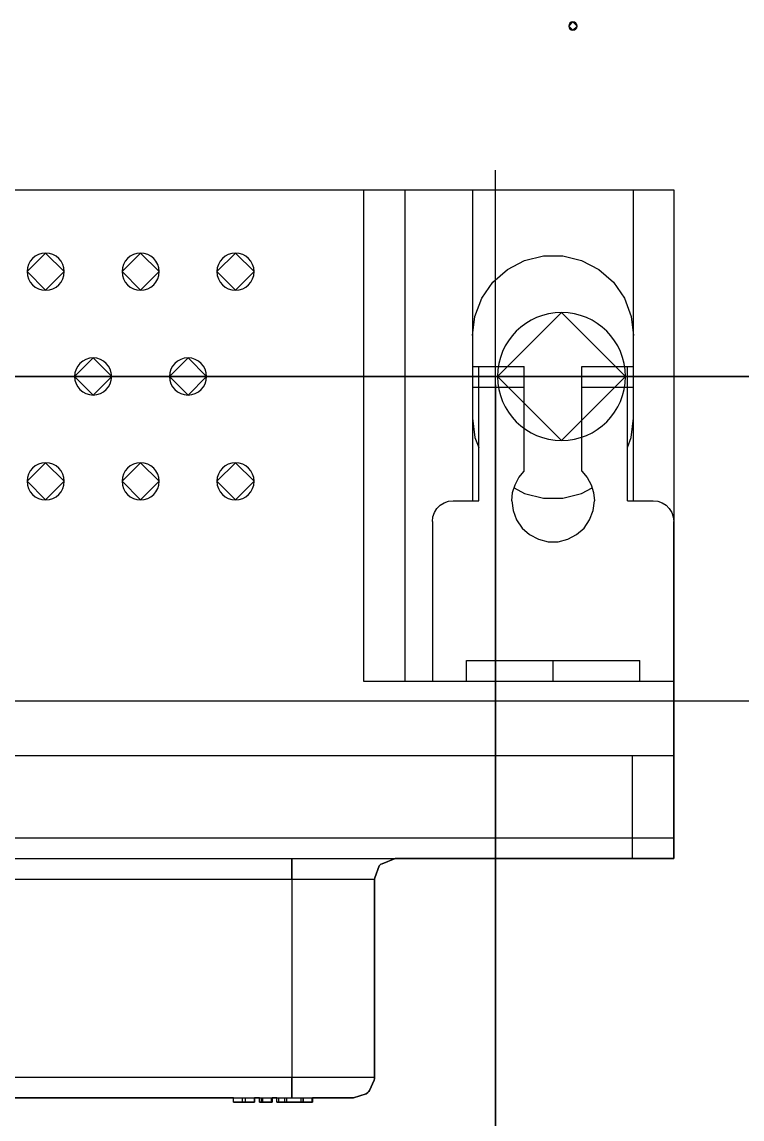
# Model space of a CAD drawing. Header units: inches. Extents: x 5 to 589, y -420 to -5.
# Drawn here: x 462.1 to 497, y -195.2 to -142 of the extents above; entities that cross this region are included whole.
import ezdxf

# ---------------------------------------------------------------- set-up
doc = ezdxf.new("R2010")
doc.units = ezdxf.units.IN
doc.header["$MEASUREMENT"] = 0

msp = doc.modelspace()

# ---------------------------------------------------------------- linework, layer by layer
at = {"color": 18, "true_color": 0x000000}
for p, q in [((488.624, -142.247), (488.824, -142.047)), ((488.824, -142.447), (488.624, -142.247)), ((488.824, -142.047), (489.024, -142.247)), ((489.024, -142.247), (488.824, -142.447)), ((447.074, -150.187), (478.674, -150.187)), ((447.074, -150.187), (478.674, -150.187)), ((478.674, -150.187), (480.674, -150.187)), ((478.674, -150.187), (479.12, -150.187)), ((478.674, -150.187), (478.674, -173.987)), ((479.12, -150.187), (479.542, -150.187)), ((479.542, -150.187), (479.922, -150.187)), ((479.922, -150.187), (480.238, -150.187)), ((480.238, -150.187), (480.476, -150.187)), ((480.476, -150.187), (480.624, -150.187)), ((480.624, -150.187), (480.674, -150.187)), ((480.674, -150.187), (483.964, -150.187)), ((480.674, -150.187), (480.674, -173.987)), ((480.674, -150.187), (483.964, -150.187)), ((483.964, -150.187), (491.764, -150.187)), ((483.964, -150.187), (491.764, -150.187)), ((483.964, -150.187), (483.964, -165.247)), ((491.764, -150.187), (493.714, -150.187)), ((491.764, -150.187), (493.714, -150.187)), ((491.764, -165.247), (491.764, -150.187)), ((493.714, -150.187), (493.714, -166.247)), ((493.714, -150.187), (493.714, -173.987)), ((462.374, -154.147), (463.274, -153.247)), ((463.274, -153.247), (464.174, -154.147)), ((466.974, -154.147), (467.874, -153.247)), ((467.874, -153.247), (468.774, -154.147)), ((471.574, -154.147), (472.474, -153.247)), ((472.474, -153.247), (473.374, -154.147)), ((485.648, -154.037), (486.482, -153.601)), ((486.482, -153.601), (487.394, -153.375)), ((487.394, -153.375), (488.334, -153.375)), ((488.334, -153.375), (489.248, -153.601)), ((489.248, -153.601), (490.08, -154.037)), ((463.274, -155.047), (462.374, -154.147)), ((464.174, -154.147), (463.274, -155.047)), ((467.874, -155.047), (466.974, -154.147)), ((468.774, -154.147), (467.874, -155.047)), ((472.474, -155.047), (471.574, -154.147)), ((473.374, -154.147), (472.474, -155.047)), ((484.944, -154.661), (485.648, -154.037)), ((490.08, -154.037), (490.784, -154.661)), ((484.41, -155.435), (484.944, -154.661)), ((490.784, -154.661), (491.318, -155.435)), ((484.078, -156.313), (484.41, -155.435)), ((491.318, -155.435), (491.65, -156.313)), ((485.174, -159.227), (488.274, -156.127)), ((488.274, -156.127), (491.374, -159.227)), ((483.964, -157.247), (484.078, -156.313)), ((491.65, -156.313), (491.764, -157.247)), ((464.674, -159.227), (465.574, -158.327)), ((465.574, -158.327), (466.474, -159.227)), ((469.274, -159.227), (470.174, -158.327)), ((470.174, -158.327), (471.074, -159.227)), ((483.964, -158.747), (484.264, -158.747)), ((484.264, -158.747), (486.464, -158.747)), ((484.264, -158.771), (484.264, -158.747)), ((484.264, -158.845), (484.264, -158.771)), ((484.264, -159.525), (484.264, -158.771)), ((484.264, -158.965), (484.264, -158.845)), ((486.464, -158.771), (486.464, -158.747)), ((486.464, -158.845), (486.464, -158.771)), ((486.464, -158.965), (486.464, -158.845)), ((489.264, -158.747), (491.464, -158.747)), ((489.264, -158.771), (489.264, -158.747)), ((489.264, -158.845), (489.264, -158.771)), ((489.264, -158.965), (489.264, -158.845)), ((491.464, -158.747), (491.764, -158.747)), ((491.464, -158.771), (491.464, -158.747)), ((491.464, -159.525), (491.464, -158.771)), ((491.464, -158.845), (491.464, -158.771)), ((491.464, -158.965), (491.464, -158.845)), ((435.474, -159.227), (540.4, -159.227)), ((540.4, -159.227), (435.474, -159.227)), ((465.574, -160.127), (464.674, -159.227)), ((466.474, -159.227), (465.574, -160.127)), ((470.174, -160.127), (469.274, -159.227)), ((471.074, -159.227), (470.174, -160.127)), ((484.264, -159.123), (484.264, -158.965)), ((484.264, -159.313), (484.264, -159.123)), ((484.264, -159.525), (484.264, -159.313)), ((488.274, -162.327), (485.174, -159.227)), ((486.464, -159.123), (486.464, -158.965)), ((486.464, -159.313), (486.464, -159.123)), ((486.464, -159.525), (486.464, -159.313)), ((491.374, -159.227), (488.274, -162.327)), ((489.264, -159.123), (489.264, -158.965)), ((489.264, -159.313), (489.264, -159.123)), ((489.264, -159.525), (489.264, -159.313)), ((491.464, -159.123), (491.464, -158.965)), ((491.464, -159.313), (491.464, -159.123)), ((491.464, -159.525), (491.464, -159.313)), ((483.964, -159.747), (484.264, -159.747)), ((484.264, -159.747), (484.264, -159.525)), ((484.264, -165.247), (484.264, -159.747)), ((484.264, -159.747), (486.464, -159.747)), ((485.074, -159.627), (485.074, -223.91)), ((485.074, -223.91), (485.074, -159.627)), ((486.464, -159.747), (486.464, -159.525)), ((486.464, -163.819), (486.464, -159.747)), ((489.264, -159.747), (489.264, -159.525)), ((489.264, -163.819), (489.264, -159.747)), ((489.264, -159.747), (491.464, -159.747)), ((491.464, -159.747), (491.464, -159.525)), ((491.464, -159.747), (491.764, -159.747)), ((491.464, -165.247), (491.464, -159.747)), ((483.964, -161.247), (484.078, -162.181)), ((491.65, -162.181), (491.764, -161.247)), ((484.078, -162.181), (484.264, -162.673)), ((491.464, -162.673), (491.65, -162.181)), ((462.374, -164.307), (463.274, -163.407)), ((463.274, -163.407), (464.174, -164.307)), ((466.974, -164.307), (467.874, -163.407)), ((467.874, -163.407), (468.774, -164.307)), ((471.574, -164.307), (472.474, -163.407)), ((472.474, -163.407), (473.374, -164.307)), ((486.02, -164.473), (486.21, -164.123)), ((486.21, -164.123), (486.464, -163.819)), ((489.264, -163.819), (489.518, -164.123)), ((489.518, -164.123), (489.708, -164.473)), ((463.274, -165.207), (462.374, -164.307)), ((464.174, -164.307), (463.274, -165.207)), ((467.874, -165.207), (466.974, -164.307)), ((468.774, -164.307), (467.874, -165.207)), ((472.474, -165.207), (471.574, -164.307)), ((473.374, -164.307), (472.474, -165.207)), ((485.904, -164.851), (486.02, -164.473)), ((485.972, -164.627), (486.482, -164.893)), ((489.248, -164.893), (489.756, -164.627)), ((489.708, -164.473), (489.824, -164.851)), ((482.58, -165.345), (482.792, -165.271)), ((482.792, -165.271), (483.014, -165.247)), ((483.014, -165.247), (484.264, -165.247)), ((485.864, -165.247), (485.904, -164.851)), ((485.864, -165.247), (485.922, -165.725)), ((486.482, -164.893), (487.394, -165.119)), ((487.394, -165.119), (488.334, -165.119)), ((488.334, -165.119), (489.248, -164.893)), ((489.806, -165.725), (489.864, -165.247)), ((489.824, -164.851), (489.864, -165.247)), ((491.464, -165.247), (492.714, -165.247)), ((492.714, -165.247), (492.936, -165.271)), ((492.936, -165.271), (493.148, -165.345)), ((482.04, -166.025), (482.114, -165.813)), ((482.114, -165.813), (482.232, -165.623)), ((482.232, -165.623), (482.39, -165.465)), ((482.39, -165.465), (482.58, -165.345)), ((485.922, -165.725), (486.094, -166.177)), ((489.634, -166.177), (489.806, -165.725)), ((493.148, -165.345), (493.338, -165.465)), ((493.338, -165.465), (493.496, -165.623)), ((493.496, -165.623), (493.616, -165.813)), ((493.616, -165.813), (493.688, -166.025)), ((482.014, -166.247), (482.04, -166.025)), ((482.014, -166.247), (482.014, -173.987)), ((486.094, -166.177), (486.368, -166.573)), ((489.362, -166.573), (489.634, -166.177)), ((493.688, -166.025), (493.714, -166.247)), ((493.714, -166.247), (493.714, -173.987)), ((493.714, -173.987), (493.714, -166.247)), ((486.368, -166.573), (486.728, -166.893)), ((486.728, -166.893), (487.154, -167.117)), ((488.574, -167.117), (489, -166.893)), ((489, -166.893), (489.362, -166.573)), ((487.154, -167.117), (487.622, -167.233)), ((487.622, -167.233), (488.106, -167.233)), ((488.106, -167.233), (488.574, -167.117)), ((483.664, -172.987), (483.694, -172.987)), ((483.664, -173.987), (483.664, -172.987)), ((483.694, -172.987), (483.936, -172.987)), ((483.936, -172.987), (484.408, -172.987)), ((484.408, -172.987), (485.078, -172.987)), ((485.078, -172.987), (485.912, -172.987)), ((485.912, -172.987), (486.858, -172.987)), ((486.858, -172.987), (487.864, -172.987)), ((487.864, -172.987), (488.87, -172.987)), ((487.864, -173.987), (487.864, -172.987)), ((488.87, -172.987), (489.816, -172.987)), ((489.816, -172.987), (490.65, -172.987)), ((490.65, -172.987), (491.32, -172.987)), ((491.32, -172.987), (491.792, -172.987)), ((491.792, -172.987), (492.034, -172.987)), ((492.034, -172.987), (492.064, -172.987)), ((492.064, -173.987), (492.064, -172.987)), ((478.674, -173.987), (493.714, -173.987)), ((493.714, -173.987), (493.714, -177.587)), ((493.714, -177.587), (493.714, -173.987)), ((359.374, -174.947), (511.374, -174.947)), ((432.084, -177.587), (493.664, -177.587)), ((434.034, -177.587), (491.714, -177.587)), ((491.714, -177.587), (492.16, -177.587)), ((491.714, -181.587), (491.714, -177.587)), ((492.16, -177.587), (492.582, -177.587)), ((492.582, -177.587), (492.962, -177.587)), ((492.962, -177.587), (493.278, -177.587)), ((493.278, -177.587), (493.516, -177.587)), ((493.516, -177.587), (493.664, -177.587)), ((493.664, -177.587), (493.714, -177.587)), ((493.714, -177.587), (493.714, -181.587)), ((493.714, -181.587), (493.714, -177.587)), ((434.034, -181.587), (491.714, -181.587)), ((434.034, -181.587), (491.714, -181.587)), ((491.714, -181.587), (492.16, -181.587)), ((491.714, -181.587), (492.16, -181.587)), ((491.714, -182.587), (491.714, -181.587)), ((492.16, -181.587), (492.582, -181.587)), ((492.16, -181.587), (492.582, -181.587)), ((492.582, -181.587), (492.962, -181.587)), ((492.582, -181.587), (492.962, -181.587)), ((492.962, -181.587), (493.278, -181.587)), ((492.962, -181.587), (493.278, -181.587)), ((493.278, -181.587), (493.516, -181.587)), ((493.278, -181.587), (493.516, -181.587)), ((493.516, -181.587), (493.664, -181.587)), ((493.516, -181.587), (493.664, -181.587)), ((493.664, -181.587), (493.714, -181.587)), ((493.664, -181.587), (493.714, -181.587)), ((493.714, -181.587), (493.714, -182.587)), ((493.714, -182.587), (493.714, -181.587)), ((434.034, -182.587), (491.714, -182.587)), ((475.204, -182.587), (475.204, -194.161)), ((475.204, -182.611), (475.204, -182.587)), ((475.204, -182.685), (475.204, -182.611)), ((475.204, -182.805), (475.204, -182.685)), ((475.204, -182.963), (475.204, -182.805)), ((479.516, -182.861), (479.482, -182.895)), ((479.482, -182.895), (479.516, -182.861)), ((479.58, -182.837), (479.516, -182.861)), ((479.516, -182.861), (479.58, -182.837)), ((480.204, -182.587), (479.58, -182.837)), ((479.58, -182.837), (480.204, -182.587)), ((491.714, -182.587), (480.204, -182.587)), ((493.714, -182.587), (491.714, -182.587)), ((491.714, -182.587), (492.16, -182.587)), ((492.16, -182.587), (492.582, -182.587)), ((492.582, -182.587), (492.962, -182.587)), ((492.962, -182.587), (493.278, -182.587)), ((493.278, -182.587), (493.516, -182.587)), ((493.516, -182.587), (493.664, -182.587)), ((493.664, -182.587), (493.714, -182.587)), ((475.204, -183.153), (475.204, -182.963)), ((475.204, -183.365), (475.204, -183.153)), ((475.204, -183.587), (475.204, -183.365)), ((479.436, -182.947), (479.22, -183.521)), ((479.22, -183.521), (479.436, -182.947)), ((479.458, -182.921), (479.436, -182.947)), ((479.436, -182.947), (479.458, -182.921)), ((479.482, -182.895), (479.458, -182.921)), ((479.458, -182.921), (479.482, -182.895)), ((450.544, -183.587), (475.204, -183.587)), ((475.204, -183.587), (475.204, -193.187)), ((475.204, -183.587), (476.19, -183.587)), ((476.19, -183.587), (477.114, -183.587)), ((477.114, -183.587), (477.92, -183.587)), ((477.92, -183.587), (478.56, -183.587)), ((478.56, -183.587), (478.992, -183.587)), ((478.992, -183.587), (479.192, -183.587)), ((479.192, -183.587), (479.204, -183.587)), ((479.22, -183.521), (479.204, -183.587)), ((479.204, -183.587), (479.22, -183.521)), ((479.204, -183.587), (479.204, -193.187)), ((479.204, -186.603), (479.204, -183.587)), ((479.204, -193.187), (479.204, -186.603)), ((450.544, -193.187), (475.204, -193.187)), ((475.204, -193.187), (476.19, -193.187)), ((475.204, -193.409), (475.204, -193.187)), ((475.204, -193.621), (475.204, -193.409)), ((476.19, -193.187), (477.114, -193.187)), ((477.114, -193.187), (477.92, -193.187)), ((477.92, -193.187), (478.56, -193.187)), ((478.56, -193.187), (478.992, -193.187)), ((479.194, -193.331), (478.97, -193.831)), ((478.97, -193.831), (479.194, -193.331)), ((478.992, -193.187), (479.192, -193.187)), ((479.192, -193.187), (479.204, -193.187)), ((479.202, -193.257), (479.194, -193.331)), ((479.194, -193.331), (479.202, -193.257)), ((479.204, -193.187), (479.202, -193.257)), ((479.202, -193.257), (479.204, -193.187)), ((475.204, -193.811), (475.204, -193.621)), ((475.204, -193.969), (475.204, -193.811)), ((475.204, -194.087), (475.204, -193.969)), ((478.804, -193.987), (478.196, -194.187)), ((478.196, -194.187), (478.804, -193.987)), ((478.884, -193.919), (478.804, -193.987)), ((478.804, -193.987), (478.884, -193.919)), ((478.934, -193.871), (478.884, -193.919)), ((478.884, -193.919), (478.934, -193.871)), ((478.97, -193.831), (478.934, -193.871)), ((478.934, -193.871), (478.97, -193.831)), ((450.544, -194.187), (475.204, -194.187)), ((472.374, -194.187), (452.326, -194.187)), ((472.374, -194.387), (472.374, -194.187)), ((472.374, -194.387), (472.374, -194.187)), ((472.818, -194.387), (472.374, -194.387)), ((472.374, -194.387), (472.39, -194.387)), ((472.39, -194.387), (472.44, -194.387)), ((472.44, -194.387), (472.522, -194.387)), ((472.522, -194.387), (472.618, -194.387)), ((472.618, -194.387), (472.694, -194.387)), ((472.694, -194.387), (472.818, -194.387)), ((472.818, -194.387), (472.818, -194.187)), ((472.958, -194.387), (472.818, -194.387)), ((472.818, -194.387), (472.958, -194.387)), ((472.958, -194.387), (472.958, -194.187)), ((473.4, -194.387), (472.958, -194.387)), ((472.958, -194.387), (473.082, -194.387)), ((473.082, -194.387), (473.192, -194.387)), ((473.192, -194.387), (473.286, -194.387)), ((473.286, -194.387), (473.354, -194.387)), ((473.354, -194.387), (473.384, -194.387)), ((473.384, -194.387), (473.4, -194.387)), ((473.636, -194.187), (473.4, -194.187)), ((473.4, -194.187), (473.4, -194.387)), ((473.4, -194.387), (473.4, -194.187)), ((473.636, -194.387), (473.636, -194.187)), ((473.636, -194.387), (473.636, -194.187)), ((473.736, -194.387), (473.636, -194.387)), ((473.636, -194.387), (473.662, -194.387)), ((473.662, -194.387), (473.736, -194.387)), ((473.736, -194.387), (473.736, -194.187)), ((473.804, -194.387), (473.736, -194.387)), ((473.736, -194.387), (473.804, -194.387)), ((473.804, -194.387), (473.804, -194.187)), ((474.218, -194.387), (473.804, -194.387)), ((473.804, -194.387), (474.218, -194.387)), ((474.218, -194.387), (474.218, -194.187)), ((474.246, -194.387), (474.218, -194.387)), ((474.218, -194.387), (474.246, -194.387)), ((474.48, -194.187), (474.246, -194.187)), ((474.246, -194.187), (474.246, -194.387)), ((474.246, -194.387), (474.246, -194.187)), ((474.48, -194.387), (474.48, -194.187)), ((474.48, -194.387), (474.48, -194.187)), ((474.578, -194.387), (474.48, -194.387)), ((474.48, -194.387), (474.51, -194.387)), ((474.51, -194.387), (474.578, -194.387)), ((474.578, -194.387), (474.578, -194.187)), ((474.87, -194.387), (474.578, -194.387)), ((474.578, -194.387), (474.968, -194.387)), ((474.87, -194.387), (474.87, -194.187)), ((474.968, -194.387), (474.87, -194.387)), ((474.87, -194.387), (474.9, -194.387)), ((474.9, -194.387), (474.968, -194.387)), ((474.968, -194.387), (474.968, -194.187)), ((475.658, -194.387), (474.968, -194.387)), ((474.968, -194.387), (475.658, -194.387)), ((475.204, -194.161), (475.204, -194.087)), ((475.204, -194.187), (475.204, -194.161)), ((475.204, -194.187), (475.748, -194.187)), ((475.658, -194.387), (475.658, -194.187)), ((475.758, -194.387), (475.658, -194.387)), ((475.658, -194.387), (475.732, -194.387)), ((475.732, -194.387), (475.77, -194.387)), ((475.732, -194.387), (475.758, -194.387)), ((475.748, -194.187), (476.308, -194.187)), ((475.758, -194.387), (475.758, -194.187)), ((475.77, -194.387), (475.758, -194.387)), ((475.77, -194.387), (475.77, -194.187)), ((476.186, -194.387), (475.77, -194.387)), ((475.77, -194.387), (476.186, -194.387)), ((476.186, -194.387), (476.186, -194.187)), ((476.212, -194.387), (476.186, -194.387)), ((476.186, -194.387), (476.212, -194.387)), ((478.196, -194.187), (476.212, -194.187)), ((476.212, -194.187), (476.212, -194.387)), ((476.212, -194.387), (476.212, -194.187)), ((476.308, -194.187), (476.884, -194.187)), ((476.884, -194.187), (477.394, -194.187)), ((476.884, -194.187), (477.394, -194.187)), ((477.394, -194.187), (477.798, -194.187)), ((477.798, -194.187), (478.066, -194.187)), ((478.066, -194.187), (478.196, -194.187))]:
    msp.add_line(p, q, dxfattribs=at)
at = {"color": 172, "true_color": 0x0000c0}
for p, q in [((485.074, -169.227), (485.074, -149.227)), ((475.074, -159.227), (495.074, -159.227))]:
    msp.add_line(p, q, dxfattribs=at)
at = {"color": 7, "true_color": 0xffffff}
for p, q in [((485.074, -169.227), (485.074, -149.227)), ((447.074, -150.187), (478.674, -150.187)), ((447.074, -150.187), (478.674, -150.187)), ((478.674, -150.187), (480.674, -150.187)), ((478.674, -150.187), (479.12, -150.187)), ((478.674, -150.187), (478.674, -173.987)), ((479.12, -150.187), (479.542, -150.187)), ((479.542, -150.187), (479.922, -150.187)), ((479.922, -150.187), (480.238, -150.187)), ((480.238, -150.187), (480.476, -150.187)), ((480.476, -150.187), (480.624, -150.187)), ((480.624, -150.187), (480.674, -150.187)), ((480.674, -150.187), (483.964, -150.187)), ((480.674, -150.187), (480.674, -173.987)), ((480.674, -150.187), (483.964, -150.187)), ((483.964, -150.187), (491.764, -150.187)), ((483.964, -150.187), (491.764, -150.187)), ((483.964, -150.187), (483.964, -165.247)), ((491.764, -150.187), (493.714, -150.187)), ((491.764, -150.187), (493.714, -150.187)), ((491.764, -165.247), (491.764, -150.187)), ((493.714, -150.187), (493.714, -166.247)), ((493.714, -150.187), (493.714, -173.987)), ((485.648, -154.037), (486.482, -153.601)), ((486.482, -153.601), (487.394, -153.375)), ((487.394, -153.375), (488.334, -153.375)), ((488.334, -153.375), (489.248, -153.601)), ((489.248, -153.601), (490.08, -154.037)), ((484.944, -154.661), (485.648, -154.037)), ((490.08, -154.037), (490.784, -154.661)), ((484.41, -155.435), (484.944, -154.661)), ((490.784, -154.661), (491.318, -155.435)), ((484.078, -156.313), (484.41, -155.435)), ((491.318, -155.435), (491.65, -156.313)), ((483.964, -157.247), (484.078, -156.313)), ((491.65, -156.313), (491.764, -157.247)), ((483.964, -158.747), (484.264, -158.747)), ((484.264, -158.747), (486.464, -158.747)), ((484.264, -158.771), (484.264, -158.747)), ((484.264, -158.845), (484.264, -158.771)), ((484.264, -159.525), (484.264, -158.771)), ((484.264, -158.965), (484.264, -158.845)), ((486.464, -158.771), (486.464, -158.747)), ((486.464, -158.845), (486.464, -158.771)), ((486.464, -158.965), (486.464, -158.845)), ((489.264, -158.747), (491.464, -158.747)), ((489.264, -158.771), (489.264, -158.747)), ((489.264, -158.845), (489.264, -158.771)), ((489.264, -158.965), (489.264, -158.845)), ((491.464, -158.747), (491.764, -158.747)), ((491.464, -158.771), (491.464, -158.747)), ((491.464, -159.525), (491.464, -158.771)), ((491.464, -158.845), (491.464, -158.771)), ((491.464, -158.965), (491.464, -158.845)), ((475.074, -159.227), (495.074, -159.227)), ((484.264, -159.123), (484.264, -158.965)), ((484.264, -159.313), (484.264, -159.123)), ((484.264, -159.525), (484.264, -159.313)), ((486.464, -159.123), (486.464, -158.965)), ((486.464, -159.313), (486.464, -159.123)), ((486.464, -159.525), (486.464, -159.313)), ((489.264, -159.123), (489.264, -158.965)), ((489.264, -159.313), (489.264, -159.123)), ((489.264, -159.525), (489.264, -159.313)), ((491.464, -159.123), (491.464, -158.965)), ((491.464, -159.313), (491.464, -159.123)), ((491.464, -159.525), (491.464, -159.313)), ((483.964, -159.747), (484.264, -159.747)), ((484.264, -159.747), (484.264, -159.525)), ((484.264, -165.247), (484.264, -159.747)), ((484.264, -159.747), (486.464, -159.747)), ((486.464, -159.747), (486.464, -159.525)), ((486.464, -163.819), (486.464, -159.747)), ((489.264, -159.747), (489.264, -159.525)), ((489.264, -163.819), (489.264, -159.747)), ((489.264, -159.747), (491.464, -159.747)), ((491.464, -159.747), (491.464, -159.525)), ((491.464, -159.747), (491.764, -159.747)), ((491.464, -165.247), (491.464, -159.747)), ((483.964, -161.247), (484.078, -162.181)), ((491.65, -162.181), (491.764, -161.247)), ((484.078, -162.181), (484.264, -162.673)), ((491.464, -162.673), (491.65, -162.181)), ((486.02, -164.473), (486.21, -164.123)), ((486.21, -164.123), (486.464, -163.819)), ((489.264, -163.819), (489.518, -164.123)), ((489.518, -164.123), (489.708, -164.473)), ((485.904, -164.851), (486.02, -164.473)), ((485.972, -164.627), (486.482, -164.893)), ((489.248, -164.893), (489.756, -164.627)), ((489.708, -164.473), (489.824, -164.851)), ((482.58, -165.345), (482.792, -165.271)), ((482.792, -165.271), (483.014, -165.247)), ((483.014, -165.247), (484.264, -165.247)), ((485.864, -165.247), (485.904, -164.851)), ((485.864, -165.247), (485.922, -165.725)), ((486.482, -164.893), (487.394, -165.119)), ((487.394, -165.119), (488.334, -165.119)), ((488.334, -165.119), (489.248, -164.893)), ((489.806, -165.725), (489.864, -165.247)), ((489.824, -164.851), (489.864, -165.247)), ((491.464, -165.247), (492.714, -165.247)), ((492.714, -165.247), (492.936, -165.271)), ((492.936, -165.271), (493.148, -165.345)), ((482.04, -166.025), (482.114, -165.813)), ((482.114, -165.813), (482.232, -165.623)), ((482.232, -165.623), (482.39, -165.465)), ((482.39, -165.465), (482.58, -165.345)), ((485.922, -165.725), (486.094, -166.177)), ((489.634, -166.177), (489.806, -165.725)), ((493.148, -165.345), (493.338, -165.465)), ((493.338, -165.465), (493.496, -165.623)), ((493.496, -165.623), (493.616, -165.813)), ((493.616, -165.813), (493.688, -166.025)), ((482.014, -166.247), (482.04, -166.025)), ((482.014, -166.247), (482.014, -173.987)), ((486.094, -166.177), (486.368, -166.573)), ((489.362, -166.573), (489.634, -166.177)), ((493.688, -166.025), (493.714, -166.247)), ((493.714, -166.247), (493.714, -173.987)), ((493.714, -173.987), (493.714, -166.247)), ((486.368, -166.573), (486.728, -166.893)), ((486.728, -166.893), (487.154, -167.117)), ((488.574, -167.117), (489, -166.893)), ((489, -166.893), (489.362, -166.573)), ((487.154, -167.117), (487.622, -167.233)), ((487.622, -167.233), (488.106, -167.233)), ((488.106, -167.233), (488.574, -167.117)), ((483.664, -172.987), (483.694, -172.987)), ((483.664, -173.987), (483.664, -172.987)), ((483.694, -172.987), (483.936, -172.987)), ((483.936, -172.987), (484.408, -172.987)), ((484.408, -172.987), (485.078, -172.987)), ((485.078, -172.987), (485.912, -172.987)), ((485.912, -172.987), (486.858, -172.987)), ((486.858, -172.987), (487.864, -172.987)), ((487.864, -172.987), (488.87, -172.987)), ((487.864, -173.987), (487.864, -172.987)), ((488.87, -172.987), (489.816, -172.987)), ((489.816, -172.987), (490.65, -172.987)), ((490.65, -172.987), (491.32, -172.987)), ((491.32, -172.987), (491.792, -172.987)), ((491.792, -172.987), (492.034, -172.987)), ((492.034, -172.987), (492.064, -172.987)), ((492.064, -173.987), (492.064, -172.987)), ((478.674, -173.987), (493.714, -173.987)), ((493.714, -173.987), (493.714, -177.587)), ((493.714, -177.587), (493.714, -173.987)), ((432.084, -177.587), (493.664, -177.587)), ((434.034, -177.587), (491.714, -177.587)), ((491.714, -177.587), (492.16, -177.587)), ((491.714, -181.587), (491.714, -177.587)), ((492.16, -177.587), (492.582, -177.587)), ((492.582, -177.587), (492.962, -177.587)), ((492.962, -177.587), (493.278, -177.587)), ((493.278, -177.587), (493.516, -177.587)), ((493.516, -177.587), (493.664, -177.587)), ((493.664, -177.587), (493.714, -177.587)), ((493.714, -177.587), (493.714, -181.587)), ((493.714, -181.587), (493.714, -177.587)), ((434.034, -181.587), (491.714, -181.587)), ((434.034, -181.587), (491.714, -181.587)), ((491.714, -181.587), (492.16, -181.587)), ((491.714, -181.587), (492.16, -181.587)), ((491.714, -182.587), (491.714, -181.587)), ((492.16, -181.587), (492.582, -181.587)), ((492.16, -181.587), (492.582, -181.587)), ((492.582, -181.587), (492.962, -181.587)), ((492.582, -181.587), (492.962, -181.587)), ((492.962, -181.587), (493.278, -181.587)), ((492.962, -181.587), (493.278, -181.587)), ((493.278, -181.587), (493.516, -181.587)), ((493.278, -181.587), (493.516, -181.587)), ((493.516, -181.587), (493.664, -181.587)), ((493.516, -181.587), (493.664, -181.587)), ((493.664, -181.587), (493.714, -181.587)), ((493.664, -181.587), (493.714, -181.587)), ((493.714, -181.587), (493.714, -182.587)), ((493.714, -182.587), (493.714, -181.587)), ((434.034, -182.587), (491.714, -182.587)), ((475.204, -182.587), (475.204, -194.161)), ((475.204, -182.611), (475.204, -182.587)), ((475.204, -182.685), (475.204, -182.611)), ((475.204, -182.805), (475.204, -182.685)), ((475.204, -182.963), (475.204, -182.805)), ((479.516, -182.861), (479.482, -182.895)), ((479.482, -182.895), (479.516, -182.861)), ((479.58, -182.837), (479.516, -182.861)), ((479.516, -182.861), (479.58, -182.837)), ((480.204, -182.587), (479.58, -182.837)), ((479.58, -182.837), (480.204, -182.587)), ((491.714, -182.587), (480.204, -182.587)), ((493.714, -182.587), (491.714, -182.587)), ((491.714, -182.587), (492.16, -182.587)), ((492.16, -182.587), (492.582, -182.587)), ((492.582, -182.587), (492.962, -182.587)), ((492.962, -182.587), (493.278, -182.587)), ((493.278, -182.587), (493.516, -182.587)), ((493.516, -182.587), (493.664, -182.587)), ((493.664, -182.587), (493.714, -182.587)), ((475.204, -183.153), (475.204, -182.963)), ((475.204, -183.365), (475.204, -183.153)), ((475.204, -183.587), (475.204, -183.365)), ((479.436, -182.947), (479.22, -183.521)), ((479.22, -183.521), (479.436, -182.947)), ((479.458, -182.921), (479.436, -182.947)), ((479.436, -182.947), (479.458, -182.921)), ((479.482, -182.895), (479.458, -182.921)), ((479.458, -182.921), (479.482, -182.895)), ((450.544, -183.587), (475.204, -183.587)), ((475.204, -183.587), (475.204, -193.187)), ((475.204, -183.587), (476.19, -183.587)), ((476.19, -183.587), (477.114, -183.587)), ((477.114, -183.587), (477.92, -183.587)), ((477.92, -183.587), (478.56, -183.587)), ((478.56, -183.587), (478.992, -183.587)), ((478.992, -183.587), (479.192, -183.587)), ((479.192, -183.587), (479.204, -183.587)), ((479.22, -183.521), (479.204, -183.587)), ((479.204, -183.587), (479.22, -183.521)), ((479.204, -183.587), (479.204, -193.187)), ((479.204, -186.603), (479.204, -183.587)), ((479.204, -193.187), (479.204, -186.603)), ((450.544, -193.187), (475.204, -193.187)), ((475.204, -193.187), (476.19, -193.187)), ((475.204, -193.409), (475.204, -193.187)), ((475.204, -193.621), (475.204, -193.409)), ((476.19, -193.187), (477.114, -193.187)), ((477.114, -193.187), (477.92, -193.187)), ((477.92, -193.187), (478.56, -193.187)), ((478.56, -193.187), (478.992, -193.187)), ((479.194, -193.331), (478.97, -193.831)), ((478.97, -193.831), (479.194, -193.331)), ((478.992, -193.187), (479.192, -193.187)), ((479.192, -193.187), (479.204, -193.187)), ((479.202, -193.257), (479.194, -193.331)), ((479.194, -193.331), (479.202, -193.257)), ((479.204, -193.187), (479.202, -193.257)), ((479.202, -193.257), (479.204, -193.187)), ((475.204, -193.811), (475.204, -193.621)), ((475.204, -193.969), (475.204, -193.811)), ((475.204, -194.087), (475.204, -193.969)), ((478.804, -193.987), (478.196, -194.187)), ((478.196, -194.187), (478.804, -193.987)), ((478.884, -193.919), (478.804, -193.987)), ((478.804, -193.987), (478.884, -193.919)), ((478.934, -193.871), (478.884, -193.919)), ((478.884, -193.919), (478.934, -193.871)), ((478.97, -193.831), (478.934, -193.871)), ((478.934, -193.871), (478.97, -193.831)), ((450.544, -194.187), (475.204, -194.187)), ((472.374, -194.187), (452.326, -194.187)), ((472.374, -194.387), (472.374, -194.187)), ((472.374, -194.387), (472.374, -194.187)), ((472.818, -194.387), (472.374, -194.387)), ((472.374, -194.387), (472.39, -194.387)), ((472.39, -194.387), (472.44, -194.387)), ((472.44, -194.387), (472.522, -194.387)), ((472.522, -194.387), (472.618, -194.387)), ((472.618, -194.387), (472.694, -194.387)), ((472.694, -194.387), (472.818, -194.387)), ((472.818, -194.387), (472.818, -194.187)), ((472.958, -194.387), (472.818, -194.387)), ((472.818, -194.387), (472.958, -194.387)), ((472.958, -194.387), (472.958, -194.187)), ((473.4, -194.387), (472.958, -194.387)), ((472.958, -194.387), (473.082, -194.387)), ((473.082, -194.387), (473.192, -194.387)), ((473.192, -194.387), (473.286, -194.387)), ((473.286, -194.387), (473.354, -194.387)), ((473.354, -194.387), (473.384, -194.387)), ((473.384, -194.387), (473.4, -194.387)), ((473.636, -194.187), (473.4, -194.187)), ((473.4, -194.187), (473.4, -194.387)), ((473.4, -194.387), (473.4, -194.187)), ((473.636, -194.387), (473.636, -194.187)), ((473.636, -194.387), (473.636, -194.187)), ((473.736, -194.387), (473.636, -194.387)), ((473.636, -194.387), (473.662, -194.387)), ((473.662, -194.387), (473.736, -194.387)), ((473.736, -194.387), (473.736, -194.187)), ((473.804, -194.387), (473.736, -194.387)), ((473.736, -194.387), (473.804, -194.387)), ((473.804, -194.387), (473.804, -194.187)), ((474.218, -194.387), (473.804, -194.387)), ((473.804, -194.387), (474.218, -194.387)), ((474.218, -194.387), (474.218, -194.187)), ((474.246, -194.387), (474.218, -194.387)), ((474.218, -194.387), (474.246, -194.387)), ((474.48, -194.187), (474.246, -194.187)), ((474.246, -194.187), (474.246, -194.387)), ((474.246, -194.387), (474.246, -194.187)), ((474.48, -194.387), (474.48, -194.187)), ((474.48, -194.387), (474.48, -194.187)), ((474.578, -194.387), (474.48, -194.387)), ((474.48, -194.387), (474.51, -194.387)), ((474.51, -194.387), (474.578, -194.387)), ((474.578, -194.387), (474.578, -194.187)), ((474.87, -194.387), (474.578, -194.387)), ((474.578, -194.387), (474.968, -194.387)), ((474.87, -194.387), (474.87, -194.187)), ((474.968, -194.387), (474.87, -194.387)), ((474.87, -194.387), (474.9, -194.387)), ((474.9, -194.387), (474.968, -194.387)), ((474.968, -194.387), (474.968, -194.187)), ((475.658, -194.387), (474.968, -194.387)), ((474.968, -194.387), (475.658, -194.387)), ((475.204, -194.161), (475.204, -194.087)), ((475.204, -194.187), (475.204, -194.161)), ((475.204, -194.187), (475.748, -194.187)), ((475.658, -194.387), (475.658, -194.187)), ((475.758, -194.387), (475.658, -194.387)), ((475.658, -194.387), (475.732, -194.387)), ((475.732, -194.387), (475.77, -194.387)), ((475.732, -194.387), (475.758, -194.387)), ((475.748, -194.187), (476.308, -194.187)), ((475.758, -194.387), (475.758, -194.187)), ((475.77, -194.387), (475.758, -194.387)), ((475.77, -194.387), (475.77, -194.187)), ((476.186, -194.387), (475.77, -194.387)), ((475.77, -194.387), (476.186, -194.387)), ((476.186, -194.387), (476.186, -194.187)), ((476.212, -194.387), (476.186, -194.387)), ((476.186, -194.387), (476.212, -194.387)), ((478.196, -194.187), (476.212, -194.187)), ((476.212, -194.187), (476.212, -194.387)), ((476.212, -194.387), (476.212, -194.187)), ((476.308, -194.187), (476.884, -194.187)), ((476.884, -194.187), (477.394, -194.187)), ((476.884, -194.187), (477.394, -194.187)), ((477.394, -194.187), (477.798, -194.187)), ((477.798, -194.187), (478.066, -194.187)), ((478.066, -194.187), (478.196, -194.187))]:
    msp.add_line(p, q, dxfattribs=at)
at = {"color": 18, "true_color": 0x000000}
for centre, radius, start, end in [((488.824, -142.247), 0.2, 90, 180), ((488.824, -142.247), 0.2, 180, 270), ((488.824, -142.247), 0.2, 0, 90), ((488.824, -142.247), 0.2, 270, 0), ((463.274, -154.147), 0.9, 90, 180), ((463.274, -154.147), 0.9, 0, 90), ((467.874, -154.147), 0.9, 90, 180), ((467.874, -154.147), 0.9, 0, 90), ((472.474, -154.147), 0.9, 90, 180), ((472.474, -154.147), 0.9, 0, 90), ((463.274, -154.147), 0.9, 180, 270), ((463.274, -154.147), 0.9, 270, 0), ((467.874, -154.147), 0.9, 180, 270), ((467.874, -154.147), 0.9, 270, 0), ((472.474, -154.147), 0.9, 180, 270), ((472.474, -154.147), 0.9, 270, 0), ((488.274, -159.227), 3.1, 90, 180), ((488.274, -159.227), 3.1, 0, 90), ((465.574, -159.227), 0.9, 90, 180), ((465.574, -159.227), 0.9, 0, 90), ((470.174, -159.227), 0.9, 90, 180), ((470.174, -159.227), 0.9, 0, 90), ((465.574, -159.227), 0.9, 180, 270), ((465.574, -159.227), 0.9, 270, 0), ((470.174, -159.227), 0.9, 180, 270), ((470.174, -159.227), 0.9, 270, 0), ((488.274, -159.227), 3.1, 180, 270), ((488.274, -159.227), 3.1, 270, 0), ((463.274, -164.307), 0.9, 90, 180), ((463.274, -164.307), 0.9, 0, 90), ((467.874, -164.307), 0.9, 90, 180), ((467.874, -164.307), 0.9, 0, 90), ((472.474, -164.307), 0.9, 90, 180), ((472.474, -164.307), 0.9, 0, 90), ((463.274, -164.307), 0.9, 180, 270), ((463.274, -164.307), 0.9, 270, 0), ((467.874, -164.307), 0.9, 180, 270), ((467.874, -164.307), 0.9, 270, 0), ((472.474, -164.307), 0.9, 180, 270), ((472.474, -164.307), 0.9, 270, 0)]:
    msp.add_arc(centre, radius, start, end, dxfattribs=at)

doc.saveas('drawing.dxf')
